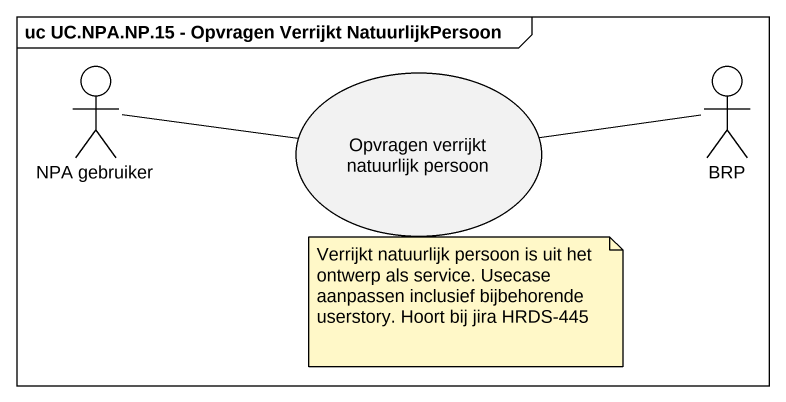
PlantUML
@startuml
mainframe uc UC.NPA.NP.15 - Opvragen Verrijkt NatuurlijkPersoon
actor "NPA gebruiker" as NPA_gebruiker
actor BRP
usecase "Opvragen verrijkt natuurlijk persoon" as Opvragen_verrijkt
NPA_gebruiker -right- Opvragen_verrijkt
Opvragen_verrijkt -right- BRP
note as N1
  Verrijkt natuurlijk persoon is uit het ontwerp als service. Usecase aanpassen inclusief bijbehorende userstory. Hoort bij jira HRDS-445
end note
@enduml
